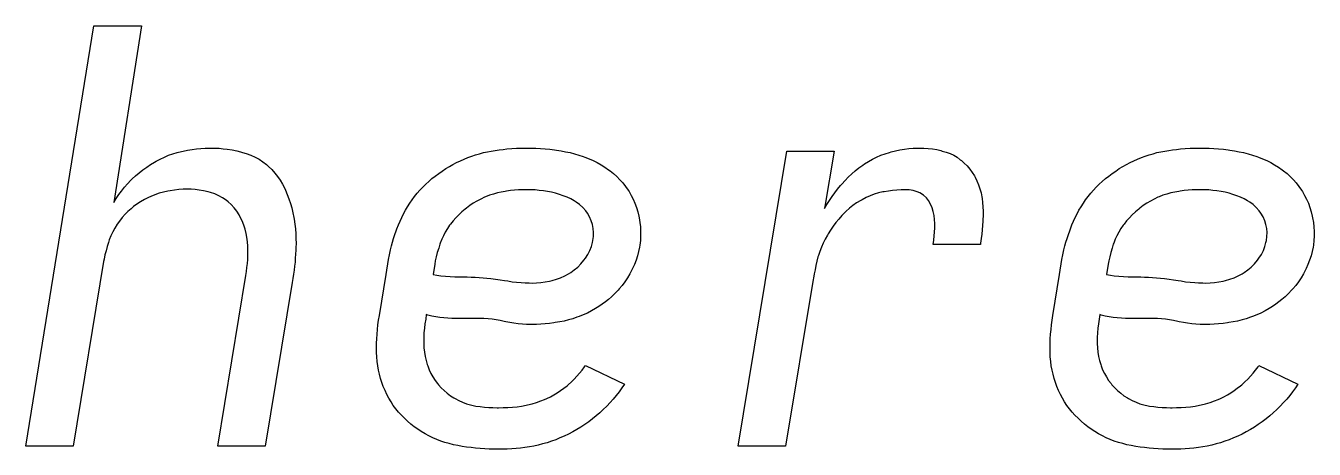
# Model space of a CAD drawing. Extents: x 83 to 198, y -125 to -108.
# Drawn here: x 188.15 to 197.78, y -123.51 to -120.35 of the extents above; entities that cross this region are included whole.
import ezdxf

# ---------------------------------------------------------------- set-up
doc = ezdxf.new("R2010")
doc.units = 0
doc.layers.add('BLACK', color=7, linetype='CONTINUOUS')

msp = doc.modelspace()

# ---------------------------------------------------------------- linework, layer by layer
at = {"layer": 'BLACK', "linetype": 'CONTINUOUS'}
for p, q in [((188.147, -123.49), (188.657, -120.348)), ((188.657, -120.348), (189.012, -120.348)), ((189.012, -120.348), (188.805, -121.668)), ((189.324, -121.284), (189.357, -121.278)), ((189.357, -121.278), (189.39, -121.273)), ((189.39, -121.273), (189.423, -121.269)), ((189.423, -121.269), (189.456, -121.266)), ((189.456, -121.266), (189.489, -121.264)), ((189.489, -121.264), (189.522, -121.263)), ((189.522, -121.263), (189.535, -121.263)), ((189.535, -121.263), (189.565, -121.263)), ((189.565, -121.263), (189.594, -121.264)), ((189.594, -121.264), (189.624, -121.267)), ((189.624, -121.267), (189.653, -121.27)), ((189.653, -121.27), (189.689, -121.276)), ((189.689, -121.276), (189.725, -121.283)), ((191.627, -121.284), (191.656, -121.279)), ((191.656, -121.279), (191.686, -121.275)), ((191.686, -121.275), (191.715, -121.272)), ((191.715, -121.272), (191.744, -121.269)), ((191.744, -121.269), (191.781, -121.266)), ((191.781, -121.266), (191.817, -121.264)), ((191.817, -121.264), (191.853, -121.263)), ((191.853, -121.263), (191.889, -121.263)), ((191.889, -121.263), (191.924, -121.263)), ((191.924, -121.263), (191.96, -121.264)), ((191.96, -121.264), (191.995, -121.266)), ((191.995, -121.266), (192.03, -121.268)), ((192.03, -121.268), (192.065, -121.271)), ((192.065, -121.271), (192.1, -121.275)), ((192.1, -121.275), (192.114, -121.277)), ((192.114, -121.277), (192.149, -121.282)), ((194.65, -121.282), (194.683, -121.276)), ((194.683, -121.276), (194.716, -121.27)), ((194.716, -121.27), (194.749, -121.266)), ((194.749, -121.266), (194.782, -121.264)), ((194.782, -121.264), (194.815, -121.263)), ((194.815, -121.263), (194.828, -121.263)), ((194.828, -121.263), (194.861, -121.263)), ((194.861, -121.263), (194.894, -121.265)), ((194.894, -121.265), (194.926, -121.269)), ((194.926, -121.269), (194.958, -121.274)), ((194.958, -121.274), (194.989, -121.281)), ((196.662, -121.284), (196.692, -121.279)), ((196.692, -121.279), (196.721, -121.275)), ((196.721, -121.275), (196.751, -121.272)), ((196.751, -121.272), (196.78, -121.269)), ((196.78, -121.269), (196.816, -121.266)), ((196.816, -121.266), (196.852, -121.264)), ((196.852, -121.264), (196.888, -121.263)), ((196.888, -121.263), (196.924, -121.263)), ((196.924, -121.263), (196.959, -121.263)), ((196.959, -121.263), (196.995, -121.264)), ((196.995, -121.264), (197.03, -121.266)), ((197.03, -121.266), (197.065, -121.268)), ((197.065, -121.268), (197.101, -121.271)), ((197.101, -121.271), (197.136, -121.275)), ((197.136, -121.275), (197.15, -121.277)), ((197.15, -121.277), (197.184, -121.282)), ((189.08, -121.385), (189.109, -121.367)), ((189.109, -121.367), (189.121, -121.36)), ((189.121, -121.36), (189.152, -121.344)), ((189.152, -121.344), (189.183, -121.329)), ((189.183, -121.329), (189.214, -121.316)), ((189.214, -121.316), (189.246, -121.305)), ((189.246, -121.305), (189.278, -121.295)), ((189.278, -121.295), (189.311, -121.287)), ((189.311, -121.287), (189.324, -121.284)), ((189.725, -121.283), (189.753, -121.29)), ((189.753, -121.29), (189.767, -121.294)), ((189.767, -121.294), (189.796, -121.303)), ((189.796, -121.303), (189.829, -121.315)), ((189.829, -121.315), (189.861, -121.33)), ((189.861, -121.33), (189.891, -121.346)), ((189.891, -121.346), (189.92, -121.365)), ((189.92, -121.365), (189.946, -121.386)), ((191.341, -121.385), (191.368, -121.371)), ((191.368, -121.371), (191.396, -121.357)), ((191.396, -121.357), (191.424, -121.345)), ((191.424, -121.345), (191.453, -121.333)), ((191.453, -121.333), (191.482, -121.322)), ((191.482, -121.322), (191.51, -121.313)), ((191.51, -121.313), (191.539, -121.304)), ((191.539, -121.304), (191.568, -121.296)), ((191.568, -121.296), (191.598, -121.29)), ((191.598, -121.29), (191.627, -121.284)), ((192.149, -121.282), (192.183, -121.289)), ((192.183, -121.289), (192.217, -121.296)), ((192.217, -121.296), (192.25, -121.305)), ((192.25, -121.305), (192.283, -121.314)), ((192.283, -121.314), (192.315, -121.325)), ((192.315, -121.325), (192.328, -121.33)), ((192.328, -121.33), (192.359, -121.342)), ((192.359, -121.342), (192.389, -121.356)), ((192.389, -121.356), (192.419, -121.371)), ((192.419, -121.371), (192.448, -121.388)), ((193.474, -123.49), (193.836, -121.286)), ((193.836, -121.286), (194.191, -121.286)), ((194.191, -121.286), (194.119, -121.714)), ((194.417, -121.381), (194.447, -121.362)), ((194.447, -121.362), (194.477, -121.345)), ((194.477, -121.345), (194.508, -121.329)), ((194.508, -121.329), (194.54, -121.316)), ((194.54, -121.316), (194.572, -121.304)), ((194.572, -121.304), (194.604, -121.294)), ((194.604, -121.294), (194.617, -121.29)), ((194.617, -121.29), (194.65, -121.282)), ((194.989, -121.281), (194.999, -121.284)), ((194.999, -121.284), (195.029, -121.293)), ((195.029, -121.293), (195.058, -121.303)), ((195.058, -121.303), (195.085, -121.316)), ((195.085, -121.316), (195.11, -121.331)), ((195.11, -121.331), (195.134, -121.349)), ((195.134, -121.349), (195.142, -121.355)), ((195.142, -121.355), (195.164, -121.375)), ((195.164, -121.375), (195.185, -121.396)), ((196.376, -121.385), (196.403, -121.371)), ((196.403, -121.371), (196.431, -121.357)), ((196.431, -121.357), (196.459, -121.345)), ((196.459, -121.345), (196.488, -121.333)), ((196.488, -121.333), (196.517, -121.322)), ((196.517, -121.322), (196.546, -121.313)), ((196.546, -121.313), (196.575, -121.304)), ((196.575, -121.304), (196.604, -121.296)), ((196.604, -121.296), (196.633, -121.29)), ((196.633, -121.29), (196.662, -121.284)), ((197.184, -121.282), (197.219, -121.289)), ((197.219, -121.289), (197.252, -121.296)), ((197.252, -121.296), (197.286, -121.305)), ((197.286, -121.305), (197.318, -121.314)), ((197.318, -121.314), (197.35, -121.325)), ((197.35, -121.325), (197.363, -121.33)), ((197.363, -121.33), (197.394, -121.342)), ((197.394, -121.342), (197.425, -121.356)), ((197.425, -121.356), (197.455, -121.371)), ((197.455, -121.371), (197.484, -121.388)), ((188.942, -121.493), (188.968, -121.469)), ((188.968, -121.469), (188.995, -121.446)), ((188.995, -121.446), (189.023, -121.424)), ((189.023, -121.424), (189.051, -121.404)), ((189.051, -121.404), (189.08, -121.385)), ((189.946, -121.386), (189.962, -121.4)), ((189.962, -121.4), (189.986, -121.423)), ((189.986, -121.423), (190.009, -121.449)), ((190.009, -121.449), (190.03, -121.475)), ((191.184, -121.49), (191.209, -121.471)), ((191.209, -121.471), (191.234, -121.452)), ((191.234, -121.452), (191.26, -121.434)), ((191.26, -121.434), (191.287, -121.416)), ((191.287, -121.416), (191.314, -121.4)), ((191.314, -121.4), (191.341, -121.385)), ((192.448, -121.388), (192.477, -121.405)), ((192.477, -121.405), (192.504, -121.424)), ((192.504, -121.424), (192.515, -121.432)), ((192.515, -121.432), (192.541, -121.453)), ((192.541, -121.453), (192.566, -121.475)), ((194.296, -121.479), (194.322, -121.455)), ((194.322, -121.455), (194.349, -121.432)), ((194.349, -121.432), (194.376, -121.41)), ((194.376, -121.41), (194.405, -121.389)), ((194.405, -121.389), (194.417, -121.381)), ((195.185, -121.396), (195.205, -121.419)), ((195.205, -121.419), (195.222, -121.444)), ((195.222, -121.444), (195.239, -121.47)), ((195.239, -121.47), (195.244, -121.479)), ((196.219, -121.49), (196.244, -121.471)), ((196.244, -121.471), (196.27, -121.452)), ((196.27, -121.452), (196.296, -121.434)), ((196.296, -121.434), (196.322, -121.416)), ((196.322, -121.416), (196.349, -121.4)), ((196.349, -121.4), (196.376, -121.385)), ((197.484, -121.388), (197.512, -121.405)), ((197.512, -121.405), (197.54, -121.424)), ((197.54, -121.424), (197.551, -121.432)), ((197.551, -121.432), (197.577, -121.453)), ((197.577, -121.453), (197.601, -121.475)), ((188.863, -121.583), (188.885, -121.555)), ((188.885, -121.555), (188.908, -121.529)), ((188.908, -121.529), (188.932, -121.503)), ((188.932, -121.503), (188.942, -121.493)), ((190.03, -121.475), (190.049, -121.503)), ((190.049, -121.503), (190.067, -121.533)), ((190.067, -121.533), (190.083, -121.564)), ((190.083, -121.564), (190.088, -121.577)), ((191.094, -121.577), (191.115, -121.554)), ((191.115, -121.554), (191.137, -121.532)), ((191.137, -121.532), (191.16, -121.511)), ((191.16, -121.511), (191.184, -121.49)), ((192.566, -121.475), (192.589, -121.499)), ((192.589, -121.499), (192.611, -121.523)), ((192.611, -121.523), (192.631, -121.549)), ((192.631, -121.549), (192.65, -121.576)), ((194.217, -121.569), (194.239, -121.542)), ((194.239, -121.542), (194.248, -121.531)), ((194.248, -121.531), (194.272, -121.504)), ((194.272, -121.504), (194.296, -121.479)), ((195.244, -121.479), (195.258, -121.508)), ((195.258, -121.508), (195.27, -121.536)), ((195.27, -121.536), (195.28, -121.566)), ((195.28, -121.566), (195.289, -121.596)), ((196.129, -121.577), (196.15, -121.554)), ((196.15, -121.554), (196.172, -121.532)), ((196.172, -121.532), (196.195, -121.511)), ((196.195, -121.511), (196.219, -121.49)), ((197.601, -121.475), (197.625, -121.499)), ((197.625, -121.499), (197.646, -121.523)), ((197.646, -121.523), (197.666, -121.549)), ((197.666, -121.549), (197.685, -121.576)), ((188.805, -121.668), (188.823, -121.639)), ((188.823, -121.639), (188.842, -121.61)), ((188.842, -121.61), (188.863, -121.583)), ((189.005, -121.663), (188.977, -121.682)), ((189.035, -121.646), (189.005, -121.663)), ((189.065, -121.631), (189.035, -121.646)), ((189.082, -121.623), (189.065, -121.631)), ((189.113, -121.611), (189.082, -121.623)), ((189.144, -121.6), (189.113, -121.611)), ((189.176, -121.591), (189.144, -121.6)), ((189.208, -121.584), (189.176, -121.591)), ((189.227, -121.581), (189.208, -121.584)), ((189.259, -121.576), (189.227, -121.581)), ((189.291, -121.572), (189.259, -121.576)), ((189.323, -121.57), (189.291, -121.572)), ((189.354, -121.57), (189.323, -121.57)), ((189.384, -121.57), (189.354, -121.57)), ((189.414, -121.572), (189.384, -121.57)), ((189.443, -121.576), (189.414, -121.572)), ((189.476, -121.581), (189.443, -121.576)), ((189.51, -121.589), (189.476, -121.581)), ((189.528, -121.594), (189.51, -121.589)), ((189.56, -121.605), (189.528, -121.594)), ((189.59, -121.618), (189.56, -121.605)), ((189.618, -121.634), (189.59, -121.618)), ((189.645, -121.652), (189.618, -121.634)), ((189.66, -121.664), (189.645, -121.652)), ((189.683, -121.685), (189.66, -121.664)), ((190.088, -121.577), (190.102, -121.609)), ((190.102, -121.609), (190.115, -121.642)), ((190.115, -121.642), (190.126, -121.676)), ((191.018, -121.675), (191.036, -121.649)), ((191.036, -121.649), (191.054, -121.624)), ((191.054, -121.624), (191.074, -121.6)), ((191.074, -121.6), (191.094, -121.577)), ((191.52, -121.658), (191.493, -121.674)), ((191.548, -121.643), (191.52, -121.658)), ((191.576, -121.63), (191.548, -121.643)), ((191.585, -121.626), (191.576, -121.63)), ((191.614, -121.615), (191.585, -121.626)), ((191.643, -121.606), (191.614, -121.615)), ((191.673, -121.597), (191.643, -121.606)), ((191.702, -121.591), (191.673, -121.597)), ((191.732, -121.586), (191.702, -121.591)), ((191.742, -121.584), (191.732, -121.586)), ((191.772, -121.58), (191.742, -121.584)), ((191.802, -121.577), (191.772, -121.58)), ((191.832, -121.575), (191.802, -121.577)), ((191.862, -121.574), (191.832, -121.575)), ((191.892, -121.573), (191.862, -121.574)), ((191.924, -121.574), (191.892, -121.573)), ((191.955, -121.575), (191.924, -121.574)), ((191.986, -121.578), (191.955, -121.575)), ((192.017, -121.581), (191.986, -121.578)), ((192.048, -121.586), (192.017, -121.581)), ((192.078, -121.592), (192.048, -121.586)), ((192.108, -121.599), (192.078, -121.592)), ((192.137, -121.608), (192.108, -121.599)), ((192.166, -121.618), (192.137, -121.608)), ((192.194, -121.629), (192.166, -121.618)), ((192.221, -121.642), (192.194, -121.629)), ((192.247, -121.656), (192.221, -121.642)), ((192.262, -121.666), (192.247, -121.656)), ((192.65, -121.576), (192.657, -121.587)), ((192.657, -121.587), (192.673, -121.616)), ((192.673, -121.616), (192.688, -121.645)), ((192.688, -121.645), (192.701, -121.675)), ((194.137, -121.684), (194.155, -121.654)), ((194.155, -121.654), (194.175, -121.625)), ((194.175, -121.625), (194.195, -121.597)), ((194.195, -121.597), (194.217, -121.569)), ((194.389, -121.654), (194.359, -121.672)), ((194.399, -121.648), (194.389, -121.654)), ((194.429, -121.632), (194.399, -121.648)), ((194.46, -121.618), (194.429, -121.632)), ((194.491, -121.607), (194.46, -121.618)), ((194.522, -121.597), (194.491, -121.607)), ((194.554, -121.59), (194.522, -121.597)), ((194.564, -121.588), (194.554, -121.59)), ((194.596, -121.583), (194.564, -121.588)), ((194.628, -121.579), (194.596, -121.583)), ((194.66, -121.576), (194.628, -121.579)), ((194.691, -121.574), (194.66, -121.576)), ((194.723, -121.573), (194.691, -121.574)), ((194.751, -121.575), (194.723, -121.573)), ((194.782, -121.579), (194.751, -121.575)), ((194.811, -121.588), (194.782, -121.579)), ((194.831, -121.596), (194.811, -121.588)), ((194.858, -121.613), (194.831, -121.596)), ((194.88, -121.635), (194.858, -121.613)), ((194.895, -121.653), (194.88, -121.635)), ((194.911, -121.681), (194.895, -121.653)), ((195.289, -121.596), (195.295, -121.627)), ((195.295, -121.627), (195.297, -121.638)), ((195.297, -121.638), (195.301, -121.669)), ((196.054, -121.675), (196.071, -121.649)), ((196.071, -121.649), (196.09, -121.624)), ((196.09, -121.624), (196.109, -121.6)), ((196.109, -121.6), (196.129, -121.577)), ((196.556, -121.658), (196.529, -121.674)), ((196.583, -121.643), (196.556, -121.658)), ((196.611, -121.63), (196.583, -121.643)), ((196.621, -121.626), (196.611, -121.63)), ((196.649, -121.615), (196.621, -121.626)), ((196.679, -121.606), (196.649, -121.615)), ((196.708, -121.597), (196.679, -121.606)), ((196.737, -121.591), (196.708, -121.597)), ((196.767, -121.586), (196.737, -121.591)), ((196.777, -121.584), (196.767, -121.586)), ((196.807, -121.58), (196.777, -121.584)), ((196.838, -121.577), (196.807, -121.58)), ((196.868, -121.575), (196.838, -121.577)), ((196.898, -121.574), (196.868, -121.575)), ((196.928, -121.573), (196.898, -121.574)), ((196.959, -121.574), (196.928, -121.573)), ((196.991, -121.575), (196.959, -121.574)), ((197.022, -121.578), (196.991, -121.575)), ((197.052, -121.581), (197.022, -121.578)), ((197.083, -121.586), (197.052, -121.581)), ((197.113, -121.592), (197.083, -121.586)), ((197.143, -121.599), (197.113, -121.592)), ((197.172, -121.608), (197.143, -121.599)), ((197.202, -121.618), (197.172, -121.608)), ((197.23, -121.629), (197.202, -121.618)), ((197.257, -121.642), (197.23, -121.629)), ((197.282, -121.656), (197.257, -121.642)), ((197.298, -121.666), (197.282, -121.656)), ((197.685, -121.576), (197.692, -121.587)), ((197.692, -121.587), (197.708, -121.616)), ((197.708, -121.616), (197.723, -121.645)), ((197.723, -121.645), (197.736, -121.675)), ((188.891, -121.756), (188.868, -121.782)), ((188.911, -121.736), (188.891, -121.756)), ((188.934, -121.715), (188.911, -121.736)), ((188.953, -121.699), (188.934, -121.715)), ((188.977, -121.682), (188.953, -121.699)), ((189.705, -121.708), (189.683, -121.685)), ((189.724, -121.734), (189.705, -121.708)), ((189.742, -121.761), (189.724, -121.734)), ((189.751, -121.778), (189.742, -121.761)), ((190.126, -121.676), (190.136, -121.71)), ((190.136, -121.71), (190.144, -121.745)), ((190.144, -121.745), (190.151, -121.78)), ((190.958, -121.781), (190.971, -121.754)), ((190.971, -121.754), (190.986, -121.727)), ((190.986, -121.727), (191.002, -121.701)), ((191.002, -121.701), (191.018, -121.675)), ((191.384, -121.76), (191.362, -121.783)), ((191.408, -121.738), (191.384, -121.76)), ((191.432, -121.718), (191.408, -121.738)), ((191.441, -121.711), (191.432, -121.718)), ((191.467, -121.691), (191.441, -121.711)), ((191.493, -121.674), (191.467, -121.691)), ((192.288, -121.685), (192.262, -121.666)), ((192.312, -121.707), (192.288, -121.685)), ((192.333, -121.731), (192.312, -121.707)), ((192.346, -121.748), (192.333, -121.731)), ((192.362, -121.775), (192.346, -121.748)), ((192.701, -121.675), (192.712, -121.706)), ((192.712, -121.706), (192.722, -121.738)), ((192.722, -121.738), (192.73, -121.771)), ((194.119, -121.714), (194.137, -121.684)), ((194.255, -121.759), (194.247, -121.767)), ((194.279, -121.735), (194.255, -121.759)), ((194.305, -121.712), (194.279, -121.735)), ((194.331, -121.691), (194.305, -121.712)), ((194.359, -121.672), (194.331, -121.691)), ((194.923, -121.709), (194.911, -121.681)), ((194.931, -121.735), (194.923, -121.709)), ((194.938, -121.766), (194.931, -121.735)), ((195.301, -121.669), (195.303, -121.701)), ((195.303, -121.701), (195.305, -121.733)), ((195.305, -121.733), (195.305, -121.765)), ((195.993, -121.781), (196.007, -121.754)), ((196.007, -121.754), (196.021, -121.727)), ((196.021, -121.727), (196.037, -121.701)), ((196.037, -121.701), (196.054, -121.675)), ((196.42, -121.76), (196.398, -121.783)), ((196.443, -121.738), (196.42, -121.76)), ((196.468, -121.718), (196.443, -121.738)), ((196.476, -121.711), (196.468, -121.718)), ((196.502, -121.691), (196.476, -121.711)), ((196.529, -121.674), (196.502, -121.691)), ((197.324, -121.685), (197.298, -121.666)), ((197.347, -121.707), (197.324, -121.685)), ((197.369, -121.731), (197.347, -121.707)), ((197.382, -121.748), (197.369, -121.731)), ((197.398, -121.775), (197.382, -121.748)), ((197.736, -121.675), (197.747, -121.706)), ((197.747, -121.706), (197.757, -121.738)), ((197.757, -121.738), (197.765, -121.771)), ((188.83, -121.832), (188.813, -121.86)), ((188.847, -121.808), (188.83, -121.832)), ((188.868, -121.782), (188.847, -121.808)), ((189.765, -121.807), (189.751, -121.778)), ((189.777, -121.838), (189.765, -121.807)), ((189.787, -121.869), (189.777, -121.838)), ((190.151, -121.78), (190.154, -121.794)), ((190.154, -121.794), (190.159, -121.83)), ((190.159, -121.83), (190.163, -121.866)), ((190.922, -121.866), (190.933, -121.837)), ((190.933, -121.837), (190.945, -121.809)), ((190.945, -121.809), (190.958, -121.781)), ((191.316, -121.839), (191.299, -121.864)), ((191.323, -121.831), (191.316, -121.839)), ((191.342, -121.806), (191.323, -121.831)), ((191.362, -121.783), (191.342, -121.806)), ((192.375, -121.805), (192.362, -121.775)), ((192.384, -121.833), (192.375, -121.805)), ((192.39, -121.863), (192.384, -121.833)), ((192.73, -121.771), (192.733, -121.784)), ((192.733, -121.784), (192.739, -121.818)), ((192.739, -121.818), (192.742, -121.851)), ((192.742, -121.851), (192.744, -121.885)), ((194.183, -121.847), (194.164, -121.875)), ((194.204, -121.819), (194.183, -121.847)), ((194.225, -121.793), (194.204, -121.819)), ((194.247, -121.767), (194.225, -121.793)), ((194.942, -121.797), (194.938, -121.766)), ((194.944, -121.826), (194.942, -121.797)), ((194.944, -121.858), (194.944, -121.826)), ((195.3, -121.841), (195.297, -121.873)), ((195.303, -121.808), (195.3, -121.841)), ((195.305, -121.765), (195.303, -121.798)), ((195.303, -121.798), (195.303, -121.808)), ((195.957, -121.866), (195.968, -121.837)), ((195.968, -121.837), (195.98, -121.809)), ((195.98, -121.809), (195.993, -121.781)), ((196.352, -121.839), (196.334, -121.864)), ((196.358, -121.831), (196.352, -121.839)), ((196.377, -121.806), (196.358, -121.831)), ((196.398, -121.783), (196.377, -121.806)), ((197.411, -121.805), (197.398, -121.775)), ((197.419, -121.833), (197.411, -121.805)), ((197.425, -121.863), (197.419, -121.833)), ((197.765, -121.771), (197.768, -121.784)), ((197.768, -121.784), (197.774, -121.818)), ((197.774, -121.818), (197.778, -121.851)), ((197.778, -121.851), (197.78, -121.885)), ((188.771, -121.949), (188.765, -121.967)), ((188.783, -121.918), (188.771, -121.949)), ((188.797, -121.889), (188.783, -121.918)), ((188.813, -121.86), (188.797, -121.889)), ((189.795, -121.901), (189.787, -121.869)), ((189.8, -121.929), (189.795, -121.901)), ((189.804, -121.962), (189.8, -121.929)), ((190.163, -121.866), (190.166, -121.902)), ((190.166, -121.902), (190.167, -121.938)), ((190.167, -121.938), (190.168, -121.975)), ((190.889, -121.966), (190.897, -121.937)), ((190.897, -121.937), (190.907, -121.909)), ((190.907, -121.909), (190.916, -121.88)), ((190.916, -121.88), (190.922, -121.866)), ((191.257, -121.944), (191.246, -121.972)), ((191.269, -121.917), (191.257, -121.944)), ((191.283, -121.89), (191.269, -121.917)), ((191.299, -121.864), (191.283, -121.89)), ((192.384, -121.969), (192.386, -121.952)), ((192.386, -121.952), (192.391, -121.922)), ((192.392, -121.892), (192.39, -121.863)), ((192.391, -121.922), (192.392, -121.892)), ((192.744, -121.92), (192.742, -121.954)), ((192.744, -121.885), (192.744, -121.92)), ((194.123, -121.943), (194.108, -121.972)), ((194.14, -121.913), (194.123, -121.943)), ((194.146, -121.903), (194.14, -121.913)), ((194.164, -121.875), (194.146, -121.903)), ((194.93, -121.983), (194.935, -121.951)), ((194.935, -121.951), (194.939, -121.919)), ((194.939, -121.919), (194.942, -121.89)), ((194.942, -121.89), (194.944, -121.858)), ((195.29, -121.939), (195.286, -121.972)), ((195.294, -121.906), (195.29, -121.939)), ((195.297, -121.873), (195.294, -121.906)), ((195.924, -121.966), (195.933, -121.937)), ((195.933, -121.937), (195.942, -121.909)), ((195.942, -121.909), (195.952, -121.88)), ((195.952, -121.88), (195.957, -121.866)), ((196.292, -121.944), (196.281, -121.972)), ((196.305, -121.917), (196.292, -121.944)), ((196.319, -121.89), (196.305, -121.917)), ((196.334, -121.864), (196.319, -121.89)), ((197.419, -121.969), (197.422, -121.952)), ((197.422, -121.952), (197.426, -121.922)), ((197.428, -121.892), (197.425, -121.863)), ((197.426, -121.922), (197.428, -121.892)), ((197.78, -121.92), (197.778, -121.954)), ((197.78, -121.885), (197.78, -121.92)), ((188.747, -122.029), (188.739, -122.06)), ((188.755, -121.998), (188.747, -122.029)), ((188.765, -121.967), (188.755, -121.998)), ((189.807, -121.996), (189.804, -121.962)), ((189.808, -122.025), (189.807, -121.996)), ((189.808, -122.055), (189.808, -122.025)), ((190.166, -122.026), (190.164, -122.056)), ((190.167, -122.004), (190.166, -122.026)), ((190.168, -121.975), (190.167, -122.004)), ((190.866, -122.059), (190.874, -122.023)), ((190.874, -122.023), (190.881, -121.994)), ((190.881, -121.994), (190.889, -121.966)), ((191.224, -122.042), (191.216, -122.074)), ((191.234, -122.009), (191.224, -122.042)), ((191.242, -121.981), (191.234, -122.009)), ((191.246, -121.972), (191.242, -121.981)), ((192.35, -122.057), (192.365, -122.028)), ((192.365, -122.028), (192.376, -121.999)), ((192.376, -121.999), (192.384, -121.969)), ((192.729, -122.036), (192.721, -122.068)), ((192.736, -122.003), (192.729, -122.036)), ((192.739, -121.989), (192.736, -122.003)), ((192.742, -121.954), (192.739, -121.989)), ((194.083, -122.034), (194.073, -122.065)), ((194.095, -122.003), (194.083, -122.034)), ((194.108, -121.972), (194.095, -122.003)), ((195.284, -121.983), (194.93, -121.983)), ((195.286, -121.972), (195.284, -121.983)), ((195.901, -122.059), (195.909, -122.023)), ((195.909, -122.023), (195.916, -121.994)), ((195.916, -121.994), (195.924, -121.966)), ((196.26, -122.042), (196.251, -122.074)), ((196.269, -122.009), (196.26, -122.042)), ((196.278, -121.981), (196.269, -122.009)), ((196.281, -121.972), (196.278, -121.981)), ((197.385, -122.057), (197.4, -122.028)), ((197.4, -122.028), (197.411, -121.999)), ((197.411, -121.999), (197.419, -121.969)), ((197.765, -122.036), (197.756, -122.068)), ((197.772, -122.003), (197.765, -122.036)), ((197.774, -121.989), (197.772, -122.003)), ((197.778, -121.954), (197.774, -121.989)), ((188.729, -122.11), (188.501, -123.49)), ((188.732, -122.092), (188.729, -122.11)), ((188.739, -122.06), (188.732, -122.092)), ((189.801, -122.155), (189.804, -122.125)), ((189.804, -122.125), (189.806, -122.095)), ((189.806, -122.095), (189.807, -122.065)), ((189.807, -122.065), (189.808, -122.055)), ((190.156, -122.145), (190.153, -122.175)), ((190.16, -122.115), (190.156, -122.145)), ((190.162, -122.085), (190.16, -122.115)), ((190.164, -122.056), (190.162, -122.085)), ((190.841, -122.206), (190.859, -122.094)), ((190.859, -122.094), (190.866, -122.059)), ((191.205, -122.129), (191.192, -122.206)), ((191.209, -122.106), (191.205, -122.129)), ((191.216, -122.074), (191.209, -122.106)), ((192.274, -122.151), (192.297, -122.127)), ((192.297, -122.127), (192.319, -122.101)), ((192.319, -122.101), (192.331, -122.085)), ((192.331, -122.085), (192.35, -122.057)), ((192.698, -122.132), (192.684, -122.163)), ((192.71, -122.1), (192.698, -122.132)), ((192.721, -122.068), (192.71, -122.1)), ((194.054, -122.139), (194.048, -122.171)), ((194.062, -122.107), (194.054, -122.139)), ((194.07, -122.076), (194.062, -122.107)), ((194.073, -122.065), (194.07, -122.076)), ((195.876, -122.206), (195.894, -122.094)), ((195.894, -122.094), (195.901, -122.059)), ((196.24, -122.129), (196.227, -122.206)), ((196.245, -122.106), (196.24, -122.129)), ((196.251, -122.074), (196.245, -122.106)), ((197.309, -122.151), (197.333, -122.127)), ((197.333, -122.127), (197.355, -122.101)), ((197.355, -122.101), (197.367, -122.085)), ((197.367, -122.085), (197.385, -122.057)), ((197.733, -122.132), (197.72, -122.163)), ((197.745, -122.1), (197.733, -122.132)), ((197.756, -122.068), (197.745, -122.1)), ((189.582, -123.49), (189.793, -122.215)), ((189.793, -122.215), (189.797, -122.185)), ((189.797, -122.185), (189.801, -122.155)), ((190.144, -122.236), (190.139, -122.266)), ((190.149, -122.205), (190.144, -122.236)), ((190.153, -122.175), (190.149, -122.205)), ((190.791, -122.514), (190.841, -122.206)), ((191.192, -122.206), (191.221, -122.211)), ((191.221, -122.211), (191.25, -122.216)), ((191.25, -122.216), (191.285, -122.219)), ((191.285, -122.219), (191.32, -122.222)), ((191.32, -122.222), (191.354, -122.224)), ((191.354, -122.224), (191.377, -122.224)), ((191.377, -122.224), (191.412, -122.224)), ((191.412, -122.224), (191.447, -122.225)), ((191.447, -122.225), (191.477, -122.226)), ((191.477, -122.226), (191.506, -122.228)), ((191.506, -122.228), (191.536, -122.23)), ((191.536, -122.23), (191.566, -122.232)), ((191.566, -122.232), (191.595, -122.234)), ((191.595, -122.234), (191.624, -122.237)), ((191.624, -122.237), (191.659, -122.241)), ((191.659, -122.241), (191.693, -122.246)), ((192.115, -122.243), (192.146, -122.232)), ((192.146, -122.232), (192.177, -122.218)), ((192.177, -122.218), (192.205, -122.202)), ((192.205, -122.202), (192.221, -122.192)), ((192.221, -122.192), (192.248, -122.173)), ((192.248, -122.173), (192.274, -122.151)), ((192.646, -122.233), (192.627, -122.261)), ((192.664, -122.203), (192.646, -122.233)), ((192.679, -122.173), (192.664, -122.203)), ((192.684, -122.163), (192.679, -122.173)), ((194.036, -122.234), (194.035, -122.244)), ((194.042, -122.202), (194.036, -122.234)), ((194.048, -122.171), (194.042, -122.202)), ((195.826, -122.514), (195.876, -122.206)), ((196.227, -122.206), (196.256, -122.211)), ((196.256, -122.211), (196.285, -122.216)), ((196.285, -122.216), (196.32, -122.219)), ((196.32, -122.219), (196.355, -122.222)), ((196.355, -122.222), (196.39, -122.224)), ((196.39, -122.224), (196.413, -122.224)), ((196.413, -122.224), (196.448, -122.224)), ((196.448, -122.224), (196.483, -122.225)), ((196.483, -122.225), (196.512, -122.226)), ((196.512, -122.226), (196.542, -122.228)), ((196.542, -122.228), (196.571, -122.23)), ((196.571, -122.23), (196.601, -122.232)), ((196.601, -122.232), (196.631, -122.234)), ((196.631, -122.234), (196.66, -122.237)), ((196.66, -122.237), (196.695, -122.241)), ((196.695, -122.241), (196.729, -122.246)), ((197.15, -122.243), (197.182, -122.232)), ((197.182, -122.232), (197.212, -122.218)), ((197.212, -122.218), (197.241, -122.202)), ((197.241, -122.202), (197.257, -122.192)), ((197.257, -122.192), (197.284, -122.173)), ((197.284, -122.173), (197.309, -122.151)), ((197.682, -122.233), (197.662, -122.261)), ((197.699, -122.203), (197.682, -122.233)), ((197.715, -122.173), (197.699, -122.203)), ((197.72, -122.163), (197.715, -122.173)), ((190.139, -122.266), (189.937, -123.49)), ((191.693, -122.246), (191.727, -122.251)), ((191.727, -122.251), (191.75, -122.255)), ((191.75, -122.255), (191.783, -122.261)), ((191.783, -122.261), (191.817, -122.265)), ((191.817, -122.265), (191.852, -122.268)), ((191.852, -122.268), (191.881, -122.27)), ((191.881, -122.27), (191.911, -122.27)), ((191.911, -122.27), (191.935, -122.271)), ((191.935, -122.271), (191.966, -122.27)), ((191.966, -122.27), (191.998, -122.267)), ((191.998, -122.267), (192.031, -122.263)), ((192.031, -122.263), (192.063, -122.257)), ((192.063, -122.257), (192.082, -122.252)), ((192.082, -122.252), (192.115, -122.243)), ((192.576, -122.324), (192.552, -122.349)), ((192.584, -122.315), (192.576, -122.324)), ((192.606, -122.289), (192.584, -122.315)), ((192.627, -122.261), (192.606, -122.289)), ((194.035, -122.244), (193.828, -123.49)), ((196.729, -122.246), (196.763, -122.251)), ((196.763, -122.251), (196.785, -122.255)), ((196.785, -122.255), (196.818, -122.261)), ((196.818, -122.261), (196.852, -122.265)), ((196.852, -122.265), (196.887, -122.268)), ((196.887, -122.268), (196.916, -122.27)), ((196.916, -122.27), (196.946, -122.27)), ((196.946, -122.27), (196.97, -122.271)), ((196.97, -122.271), (197.002, -122.27)), ((197.002, -122.27), (197.034, -122.267)), ((197.034, -122.267), (197.066, -122.263)), ((197.066, -122.263), (197.099, -122.257)), ((197.099, -122.257), (197.117, -122.252)), ((197.117, -122.252), (197.15, -122.243)), ((197.611, -122.324), (197.587, -122.349)), ((197.619, -122.315), (197.611, -122.324)), ((197.642, -122.289), (197.619, -122.315)), ((197.662, -122.261), (197.642, -122.289)), ((192.457, -122.429), (192.432, -122.446)), ((192.481, -122.411), (192.457, -122.429)), ((192.504, -122.393), (192.481, -122.411)), ((192.526, -122.374), (192.504, -122.393)), ((192.552, -122.349), (192.526, -122.374)), ((197.492, -122.429), (197.468, -122.446)), ((197.516, -122.411), (197.492, -122.429)), ((197.539, -122.393), (197.516, -122.411)), ((197.562, -122.374), (197.539, -122.393)), ((197.587, -122.349), (197.562, -122.374)), ((190.785, -122.549), (190.791, -122.514)), ((191.141, -122.507), (191.137, -122.541)), ((191.153, -122.51), (191.141, -122.507)), ((191.182, -122.518), (191.153, -122.51)), ((191.212, -122.524), (191.182, -122.518)), ((191.242, -122.528), (191.212, -122.524)), ((191.272, -122.532), (191.242, -122.528)), ((192.268, -122.527), (192.237, -122.538)), ((192.284, -122.521), (192.268, -122.527)), ((192.315, -122.509), (192.284, -122.521)), ((192.346, -122.495), (192.315, -122.509)), ((192.377, -122.479), (192.346, -122.495)), ((192.407, -122.462), (192.377, -122.479)), ((192.432, -122.446), (192.407, -122.462)), ((195.821, -122.549), (195.826, -122.514)), ((196.177, -122.507), (196.172, -122.541)), ((196.188, -122.51), (196.177, -122.507)), ((196.218, -122.518), (196.188, -122.51)), ((196.247, -122.524), (196.218, -122.518)), ((196.277, -122.528), (196.247, -122.524)), ((196.307, -122.532), (196.277, -122.528)), ((197.304, -122.527), (197.272, -122.538)), ((197.319, -122.521), (197.304, -122.527)), ((197.351, -122.509), (197.319, -122.521)), ((197.382, -122.495), (197.351, -122.509)), ((197.412, -122.479), (197.382, -122.495)), ((197.443, -122.462), (197.412, -122.479)), ((197.468, -122.446), (197.443, -122.462)), ((190.773, -122.652), (190.776, -122.618)), ((190.776, -122.618), (190.78, -122.583)), ((190.78, -122.583), (190.785, -122.549)), ((191.127, -122.609), (191.124, -122.643)), ((191.131, -122.575), (191.127, -122.609)), ((191.137, -122.541), (191.131, -122.575)), ((191.303, -122.534), (191.272, -122.532)), ((191.333, -122.535), (191.303, -122.534)), ((191.346, -122.535), (191.333, -122.535)), ((191.377, -122.535), (191.346, -122.535)), ((191.408, -122.535), (191.377, -122.535)), ((191.438, -122.535), (191.408, -122.535)), ((191.469, -122.535), (191.438, -122.535)), ((191.499, -122.535), (191.469, -122.535)), ((191.53, -122.535), (191.499, -122.535)), ((191.542, -122.535), (191.53, -122.535)), ((191.572, -122.536), (191.542, -122.535)), ((191.603, -122.538), (191.572, -122.536)), ((191.633, -122.541), (191.603, -122.538)), ((191.663, -122.546), (191.633, -122.541)), ((191.694, -122.551), (191.663, -122.546)), ((191.724, -122.558), (191.694, -122.551)), ((191.736, -122.561), (191.724, -122.558)), ((191.767, -122.567), (191.736, -122.561)), ((191.797, -122.572), (191.767, -122.567)), ((191.828, -122.576), (191.797, -122.572)), ((191.86, -122.579), (191.828, -122.576)), ((191.891, -122.581), (191.86, -122.579)), ((191.922, -122.581), (191.891, -122.581)), ((191.933, -122.581), (191.922, -122.581)), ((191.965, -122.581), (191.933, -122.581)), ((191.997, -122.579), (191.965, -122.581)), ((192.029, -122.577), (191.997, -122.579)), ((192.062, -122.573), (192.029, -122.577)), ((192.095, -122.569), (192.062, -122.573)), ((192.106, -122.567), (192.095, -122.569)), ((192.139, -122.562), (192.106, -122.567)), ((192.172, -122.555), (192.139, -122.562)), ((192.204, -122.547), (192.172, -122.555)), ((192.237, -122.538), (192.204, -122.547)), ((195.809, -122.652), (195.812, -122.618)), ((195.812, -122.618), (195.816, -122.583)), ((195.816, -122.583), (195.821, -122.549)), ((196.162, -122.609), (196.159, -122.643)), ((196.167, -122.575), (196.162, -122.609)), ((196.172, -122.541), (196.167, -122.575)), ((196.338, -122.534), (196.307, -122.532)), ((196.369, -122.535), (196.338, -122.534)), ((196.381, -122.535), (196.369, -122.535)), ((196.412, -122.535), (196.381, -122.535)), ((196.443, -122.535), (196.412, -122.535)), ((196.474, -122.535), (196.443, -122.535)), ((196.504, -122.535), (196.474, -122.535)), ((196.535, -122.535), (196.504, -122.535)), ((196.565, -122.535), (196.535, -122.535)), ((196.577, -122.535), (196.565, -122.535)), ((196.608, -122.536), (196.577, -122.535)), ((196.638, -122.538), (196.608, -122.536)), ((196.668, -122.541), (196.638, -122.538)), ((196.699, -122.546), (196.668, -122.541)), ((196.729, -122.551), (196.699, -122.546)), ((196.759, -122.558), (196.729, -122.551)), ((196.771, -122.561), (196.759, -122.558)), ((196.802, -122.567), (196.771, -122.561)), ((196.833, -122.572), (196.802, -122.567)), ((196.864, -122.576), (196.833, -122.572)), ((196.895, -122.579), (196.864, -122.576)), ((196.926, -122.581), (196.895, -122.579)), ((196.958, -122.581), (196.926, -122.581)), ((196.968, -122.581), (196.958, -122.581)), ((197, -122.581), (196.968, -122.581)), ((197.032, -122.579), (197, -122.581)), ((197.065, -122.577), (197.032, -122.579)), ((197.098, -122.573), (197.065, -122.577)), ((197.131, -122.569), (197.098, -122.573)), ((197.142, -122.567), (197.131, -122.569)), ((197.175, -122.562), (197.142, -122.567)), ((197.207, -122.555), (197.175, -122.562)), ((197.24, -122.547), (197.207, -122.555)), ((197.272, -122.538), (197.24, -122.547)), ((190.769, -122.755), (190.77, -122.721)), ((190.77, -122.721), (190.771, -122.687)), ((190.771, -122.687), (190.773, -122.652)), ((191.124, -122.643), (191.122, -122.677)), ((191.122, -122.677), (191.122, -122.711)), ((191.122, -122.711), (191.122, -122.722)), ((191.122, -122.722), (191.124, -122.755)), ((195.805, -122.721), (195.806, -122.687)), ((195.805, -122.755), (195.805, -122.721)), ((195.806, -122.687), (195.809, -122.652)), ((196.158, -122.677), (196.157, -122.711)), ((196.157, -122.711), (196.158, -122.722)), ((196.159, -122.643), (196.158, -122.677)), ((196.158, -122.722), (196.159, -122.755)), ((190.77, -122.79), (190.769, -122.755)), ((190.772, -122.823), (190.77, -122.79)), ((191.124, -122.755), (191.127, -122.788)), ((191.127, -122.788), (191.133, -122.819)), ((191.133, -122.819), (191.14, -122.85)), ((195.805, -122.79), (195.805, -122.755)), ((195.807, -122.823), (195.805, -122.79)), ((196.159, -122.755), (196.163, -122.788)), ((196.163, -122.788), (196.168, -122.819)), ((196.168, -122.819), (196.175, -122.85)), ((190.775, -122.857), (190.772, -122.823)), ((190.779, -122.889), (190.775, -122.857)), ((190.785, -122.922), (190.779, -122.889)), ((191.14, -122.85), (191.148, -122.88)), ((191.148, -122.88), (191.152, -122.89)), ((191.152, -122.89), (191.163, -122.919)), ((192.307, -122.922), (192.325, -122.898)), ((192.325, -122.898), (192.332, -122.888)), ((192.332, -122.888), (192.623, -123.026)), ((195.81, -122.857), (195.807, -122.823)), ((195.814, -122.889), (195.81, -122.857)), ((195.82, -122.922), (195.814, -122.889)), ((196.175, -122.85), (196.184, -122.88)), ((196.184, -122.88), (196.187, -122.89)), ((196.187, -122.89), (196.198, -122.919)), ((197.342, -122.922), (197.36, -122.898)), ((197.36, -122.898), (197.367, -122.888)), ((197.367, -122.888), (197.658, -123.026)), ((190.792, -122.953), (190.785, -122.922)), ((190.8, -122.984), (190.792, -122.953)), ((190.81, -123.015), (190.8, -122.984)), ((191.163, -122.919), (191.176, -122.946)), ((191.176, -122.946), (191.191, -122.973)), ((191.191, -122.973), (191.207, -122.999)), ((191.207, -122.999), (191.226, -123.023)), ((192.203, -123.031), (192.226, -123.01)), ((192.226, -123.01), (192.247, -122.99)), ((192.247, -122.99), (192.268, -122.968)), ((192.268, -122.968), (192.288, -122.945)), ((192.288, -122.945), (192.307, -122.922)), ((195.827, -122.953), (195.82, -122.922)), ((195.835, -122.984), (195.827, -122.953)), ((195.845, -123.015), (195.835, -122.984)), ((196.198, -122.919), (196.211, -122.946)), ((196.211, -122.946), (196.226, -122.973)), ((196.226, -122.973), (196.243, -122.999)), ((196.243, -122.999), (196.261, -123.023)), ((197.238, -123.031), (197.261, -123.01)), ((197.261, -123.01), (197.283, -122.99)), ((197.283, -122.99), (197.304, -122.968)), ((197.304, -122.968), (197.323, -122.945)), ((197.323, -122.945), (197.342, -122.922)), ((190.82, -123.045), (190.81, -123.015)), ((190.833, -123.075), (190.82, -123.045)), ((190.846, -123.103), (190.833, -123.075)), ((190.861, -123.131), (190.846, -123.103)), ((191.226, -123.023), (191.232, -123.031)), ((191.232, -123.031), (191.253, -123.054)), ((191.253, -123.054), (191.274, -123.075)), ((191.274, -123.075), (191.298, -123.095)), ((191.298, -123.095), (191.322, -123.113)), ((192.069, -123.121), (192.095, -123.106)), ((192.095, -123.106), (192.121, -123.091)), ((192.121, -123.091), (192.146, -123.075)), ((192.146, -123.075), (192.17, -123.057)), ((192.17, -123.057), (192.194, -123.038)), ((192.194, -123.038), (192.203, -123.031)), ((192.583, -123.084), (192.561, -123.112)), ((192.603, -123.055), (192.583, -123.084)), ((192.623, -123.026), (192.603, -123.055)), ((195.856, -123.045), (195.845, -123.015)), ((195.868, -123.075), (195.856, -123.045)), ((195.882, -123.103), (195.868, -123.075)), ((195.897, -123.131), (195.882, -123.103)), ((196.261, -123.023), (196.268, -123.031)), ((196.268, -123.031), (196.288, -123.054)), ((196.288, -123.054), (196.31, -123.075)), ((196.31, -123.075), (196.333, -123.095)), ((196.333, -123.095), (196.357, -123.113)), ((197.105, -123.121), (197.131, -123.106)), ((197.131, -123.106), (197.156, -123.091)), ((197.156, -123.091), (197.181, -123.075)), ((197.181, -123.075), (197.205, -123.057)), ((197.205, -123.057), (197.229, -123.038)), ((197.229, -123.038), (197.238, -123.031)), ((197.618, -123.084), (197.597, -123.112)), ((197.639, -123.055), (197.618, -123.084)), ((197.658, -123.026), (197.639, -123.055)), ((190.878, -123.158), (190.861, -123.131)), ((190.895, -123.185), (190.878, -123.158)), ((190.914, -123.21), (190.895, -123.185)), ((191.322, -123.113), (191.348, -123.13)), ((191.348, -123.13), (191.357, -123.135)), ((191.357, -123.135), (191.384, -123.15)), ((191.384, -123.15), (191.412, -123.162)), ((191.412, -123.162), (191.441, -123.173)), ((191.441, -123.173), (191.471, -123.181)), ((191.471, -123.181), (191.502, -123.188)), ((191.502, -123.188), (191.513, -123.19)), ((191.513, -123.19), (191.544, -123.194)), ((191.544, -123.194), (191.576, -123.198)), ((191.576, -123.198), (191.608, -123.2)), ((191.608, -123.2), (191.639, -123.202)), ((191.639, -123.202), (191.671, -123.203)), ((191.671, -123.203), (191.681, -123.203)), ((191.681, -123.203), (191.716, -123.202)), ((191.716, -123.202), (191.751, -123.201)), ((191.751, -123.201), (191.785, -123.198)), ((191.785, -123.198), (191.82, -123.195)), ((191.82, -123.195), (191.854, -123.19)), ((191.854, -123.19), (191.865, -123.188)), ((191.865, -123.188), (191.899, -123.182)), ((191.899, -123.182), (191.933, -123.174)), ((191.933, -123.174), (191.966, -123.164)), ((191.966, -123.164), (191.999, -123.152)), ((191.999, -123.152), (192.026, -123.141)), ((192.026, -123.141), (192.043, -123.134)), ((192.043, -123.134), (192.069, -123.121)), ((192.491, -123.191), (192.465, -123.216)), ((192.515, -123.165), (192.491, -123.191)), ((192.539, -123.139), (192.515, -123.165)), ((192.561, -123.112), (192.539, -123.139)), ((195.913, -123.158), (195.897, -123.131)), ((195.931, -123.185), (195.913, -123.158)), ((195.95, -123.21), (195.931, -123.185)), ((196.357, -123.113), (196.383, -123.13)), ((196.383, -123.13), (196.392, -123.135)), ((196.392, -123.135), (196.419, -123.15)), ((196.419, -123.15), (196.448, -123.162)), ((196.448, -123.162), (196.477, -123.173)), ((196.477, -123.173), (196.507, -123.181)), ((196.507, -123.181), (196.538, -123.188)), ((196.538, -123.188), (196.548, -123.19)), ((196.548, -123.19), (196.58, -123.194)), ((196.58, -123.194), (196.611, -123.198)), ((196.611, -123.198), (196.643, -123.2)), ((196.643, -123.2), (196.675, -123.202)), ((196.675, -123.202), (196.706, -123.203)), ((196.706, -123.203), (196.717, -123.203)), ((196.717, -123.203), (196.751, -123.202)), ((196.751, -123.202), (196.786, -123.201)), ((196.786, -123.201), (196.821, -123.198)), ((196.821, -123.198), (196.855, -123.195)), ((196.855, -123.195), (196.889, -123.19)), ((196.889, -123.19), (196.901, -123.188)), ((196.901, -123.188), (196.935, -123.182)), ((196.935, -123.182), (196.968, -123.174)), ((196.968, -123.174), (197.001, -123.164)), ((197.001, -123.164), (197.034, -123.152)), ((197.034, -123.152), (197.062, -123.141)), ((197.062, -123.141), (197.078, -123.134)), ((197.078, -123.134), (197.105, -123.121)), ((197.526, -123.191), (197.501, -123.216)), ((197.551, -123.165), (197.526, -123.191)), ((197.574, -123.139), (197.551, -123.165)), ((197.597, -123.112), (197.574, -123.139)), ((190.934, -123.235), (190.914, -123.21)), ((190.956, -123.259), (190.934, -123.235)), ((190.979, -123.282), (190.956, -123.259)), ((191.002, -123.304), (190.979, -123.282)), ((192.384, -123.287), (192.356, -123.308)), ((192.412, -123.264), (192.384, -123.287)), ((192.439, -123.241), (192.412, -123.264)), ((192.465, -123.216), (192.439, -123.241)), ((195.97, -123.235), (195.95, -123.21)), ((195.991, -123.259), (195.97, -123.235)), ((196.014, -123.282), (195.991, -123.259)), ((196.037, -123.304), (196.014, -123.282)), ((197.42, -123.287), (197.391, -123.308)), ((197.447, -123.264), (197.42, -123.287)), ((197.474, -123.241), (197.447, -123.264)), ((197.501, -123.216), (197.474, -123.241)), ((191.026, -123.325), (191.002, -123.304)), ((191.051, -123.345), (191.026, -123.325)), ((191.077, -123.364), (191.051, -123.345)), ((191.104, -123.381), (191.077, -123.364)), ((191.132, -123.398), (191.104, -123.381)), ((191.16, -123.413), (191.132, -123.398)), ((192.237, -123.384), (192.205, -123.4)), ((192.267, -123.366), (192.237, -123.384)), ((192.298, -123.348), (192.267, -123.366)), ((192.327, -123.329), (192.298, -123.348)), ((192.356, -123.308), (192.327, -123.329)), ((196.062, -123.325), (196.037, -123.304)), ((196.087, -123.345), (196.062, -123.325)), ((196.113, -123.364), (196.087, -123.345)), ((196.14, -123.381), (196.113, -123.364)), ((196.167, -123.398), (196.14, -123.381)), ((196.196, -123.413), (196.167, -123.398)), ((197.272, -123.384), (197.241, -123.4)), ((197.303, -123.366), (197.272, -123.384)), ((197.333, -123.348), (197.303, -123.366)), ((197.362, -123.329), (197.333, -123.348)), ((197.391, -123.308), (197.362, -123.329)), ((188.501, -123.49), (188.147, -123.49)), ((189.937, -123.49), (189.582, -123.49)), ((191.19, -123.427), (191.16, -123.413)), ((191.22, -123.44), (191.19, -123.427)), ((191.25, -123.452), (191.22, -123.44)), ((191.281, -123.462), (191.25, -123.452)), ((191.312, -123.471), (191.281, -123.462)), ((191.344, -123.48), (191.312, -123.471)), ((191.377, -123.486), (191.344, -123.48)), ((191.41, -123.492), (191.377, -123.486)), ((191.443, -123.497), (191.41, -123.492)), ((191.912, -123.494), (191.879, -123.499)), ((191.945, -123.489), (191.912, -123.494)), ((191.978, -123.482), (191.945, -123.489)), ((192.011, -123.473), (191.978, -123.482)), ((192.044, -123.464), (192.011, -123.473)), ((192.077, -123.454), (192.044, -123.464)), ((192.109, -123.442), (192.077, -123.454)), ((192.141, -123.429), (192.109, -123.442)), ((192.173, -123.415), (192.141, -123.429)), ((192.205, -123.4), (192.173, -123.415)), ((193.828, -123.49), (193.474, -123.49)), ((196.225, -123.427), (196.196, -123.413)), ((196.255, -123.44), (196.225, -123.427)), ((196.285, -123.452), (196.255, -123.44)), ((196.316, -123.462), (196.285, -123.452)), ((196.348, -123.471), (196.316, -123.462)), ((196.38, -123.48), (196.348, -123.471)), ((196.412, -123.486), (196.38, -123.48)), ((196.445, -123.492), (196.412, -123.486)), ((196.478, -123.497), (196.445, -123.492)), ((196.947, -123.494), (196.914, -123.499)), ((196.98, -123.489), (196.947, -123.494)), ((197.014, -123.482), (196.98, -123.489)), ((197.047, -123.473), (197.014, -123.482)), ((197.08, -123.464), (197.047, -123.473)), ((197.112, -123.454), (197.08, -123.464)), ((197.145, -123.442), (197.112, -123.454)), ((197.177, -123.429), (197.145, -123.442)), ((197.209, -123.415), (197.177, -123.429)), ((197.241, -123.4), (197.209, -123.415)), ((191.476, -123.501), (191.443, -123.497)), ((191.51, -123.505), (191.476, -123.501)), ((191.544, -123.508), (191.51, -123.505)), ((191.578, -123.51), (191.544, -123.508)), ((191.612, -123.512), (191.578, -123.51)), ((191.647, -123.513), (191.612, -123.512)), ((191.681, -123.513), (191.647, -123.513)), ((191.714, -123.513), (191.681, -123.513)), ((191.747, -123.512), (191.714, -123.513)), ((191.78, -123.51), (191.747, -123.512)), ((191.813, -123.507), (191.78, -123.51)), ((191.846, -123.504), (191.813, -123.507)), ((191.879, -123.499), (191.846, -123.504)), ((196.512, -123.501), (196.478, -123.497)), ((196.545, -123.505), (196.512, -123.501)), ((196.579, -123.508), (196.545, -123.505)), ((196.613, -123.51), (196.579, -123.508)), ((196.647, -123.512), (196.613, -123.51)), ((196.682, -123.513), (196.647, -123.512)), ((196.717, -123.513), (196.682, -123.513)), ((196.749, -123.513), (196.717, -123.513)), ((196.782, -123.512), (196.749, -123.513)), ((196.815, -123.51), (196.782, -123.512)), ((196.848, -123.507), (196.815, -123.51)), ((196.881, -123.504), (196.848, -123.507)), ((196.914, -123.499), (196.881, -123.504))]:
    msp.add_line(p, q, dxfattribs=at)

doc.saveas('drawing.dxf')
